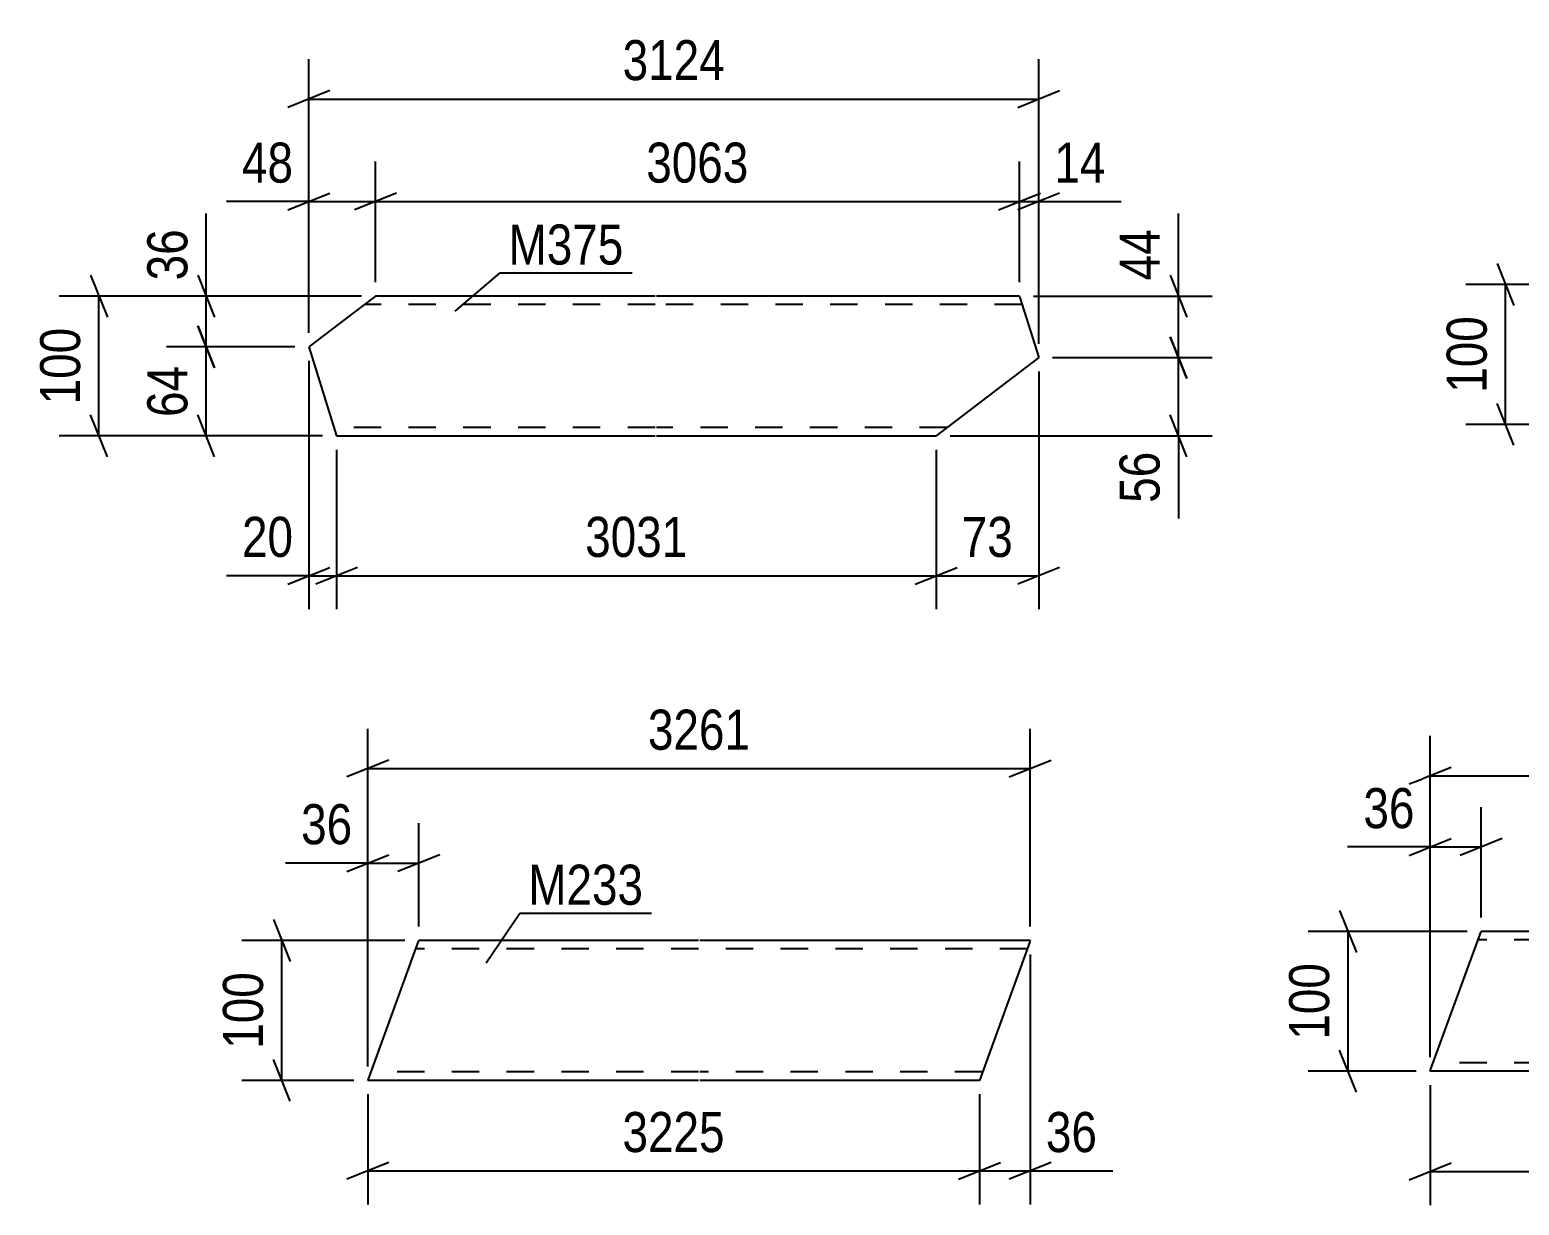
# Model space of a CAD drawing. Header units: millimetres. Extents: x 0 to 420, y -435 to 297.
# Drawn here: x 219 to 325.5, y 145.9 to 230 of the extents above; entities that cross this region are included whole.
import ezdxf

# ---------------------------------------------------------------- set-up
doc = ezdxf.new("R2010")
doc.units = ezdxf.units.MM
doc.linetypes.add('DXK_LINE_DOT2', pattern=[3.9198, 1.9599, -1.9599])
doc.styles.add('Arial Narrow', font='ARIALN.TTF', dxfattribs={"height": 0.2})

# ---------------------------------------------------------------- blocks, each defined once
blk = doc.blocks.new('Part-283123301-4020 - 4004')
at = {"color": 2, "linetype": 'Continuous'}
for p, q in [((243.19, 154.93), (246.8, 164.84)), ((266.8, 164.84), (246.8, 164.84)), ((290.54, 164.84), (266.9, 164.84)), ((290.5, 164.75), (286.9, 154.84)), ((290.54, 164.84), (290.5, 164.75)), ((243.16, 154.84), (243.19, 154.93)), ((266.8, 154.84), (243.16, 154.84)), ((286.9, 154.84), (266.9, 154.84))]:
    blk.add_line(p, q, dxfattribs=at)
at = {"color": 7, "linetype": 'DXK_LINE_DOT2'}
for p, q in [((266.8, 164.24), (246.58, 164.24)), ((290.32, 164.24), (266.9, 164.24)), ((243.37, 155.44), (243.39, 155.49)), ((266.8, 155.44), (243.37, 155.44)), ((287.11, 155.44), (266.9, 155.44)), ((287.11, 155.44), (287.13, 155.49))]:
    blk.add_line(p, q, dxfattribs=at)
blk = doc.blocks.new('Part-283123301-4145 - 4129')
at = {"color": 2, "linetype": 'Continuous'}
for p, q in [((319.18, 155.59), (322.79, 165.49)), ((342.79, 165.49), (322.79, 165.49)), ((366.53, 165.49), (342.89, 165.49)), ((366.49, 165.4), (362.89, 155.49)), ((366.53, 165.49), (366.49, 165.4)), ((319.15, 155.49), (319.18, 155.59)), ((342.79, 155.49), (319.15, 155.49)), ((362.89, 155.49), (342.89, 155.49))]:
    blk.add_line(p, q, dxfattribs=at)
at = {"color": 7, "linetype": 'DXK_LINE_DOT2'}
for p, q in [((342.79, 164.89), (322.57, 164.89)), ((366.31, 164.89), (342.89, 164.89)), ((319.37, 156.09), (319.38, 156.14)), ((342.79, 156.09), (319.37, 156.09)), ((363.11, 156.09), (342.89, 156.09)), ((363.11, 156.09), (363.12, 156.14))]:
    blk.add_line(p, q, dxfattribs=at)
blk = doc.blocks.new('Part-283123301-3785 - 3769')
at = {"color": 2, "linetype": 'Continuous'}
for p, q in [((243.7, 210.93), (242.12, 209.73)), ((263.7, 210.93), (243.7, 210.93)), ((289.77, 210.93), (263.8, 210.93)), ((289.77, 210.93), (289.8, 210.84)), ((289.8, 210.84), (291.14, 206.53)), ((242.12, 209.73), (238.93, 207.3)), ((238.93, 207.3), (240.92, 200.93)), ((291.14, 206.53), (283.8, 200.93)), ((240.92, 200.93), (263.7, 200.93)), ((263.8, 200.93), (283.8, 200.93))]:
    blk.add_line(p, q, dxfattribs=at)
at = {"color": 7, "linetype": 'DXK_LINE_DOT2'}
for p, q in [((243.7, 210.93), (242.72, 210.19)), ((263.7, 210.33), (242.91, 210.33)), ((289.95, 210.33), (263.8, 210.33)), ((263.7, 201.53), (240.73, 201.53)), ((284.58, 201.53), (263.8, 201.53))]:
    blk.add_line(p, q, dxfattribs=at)
blk = doc.blocks.new('StraightDimension-283123301-4040 - 4004')
at = {"color": 7, "linetype": 'Continuous'}
for p, q in [((290.54, 163.84), (290.54, 145.96)), ((286.9, 153.84), (286.9, 145.96)), ((285.4, 147.76), (288.4, 148.96)), ((286.9, 148.36), (290.54, 148.36)), ((292.04, 148.96), (289.04, 147.76)), ((290.54, 148.36), (296.44, 148.36)), ((290.54, 148.36), (296.44, 148.36))]:
    blk.add_line(p, q, dxfattribs=at)
at = {"color": 0}
blk.add_wipeout([(295.92, 149.11), (295.92, 153.31), (291.06, 153.31), (291.06, 149.11)], dxfattribs=at)
at = {"color": 3, "style": 'Arial Narrow'}
blk.add_text('36', height=2.863, dxfattribs=at).set_placement((291.66, 149.71))
blk = doc.blocks.new('StraightDimension-283123301-4023 - 4004')
at = {"color": 7, "linetype": 'Continuous'}
for p, q in [((243.16, 153.84), (243.16, 145.96)), ((286.9, 153.84), (286.9, 145.96)), ((244.66, 148.96), (241.66, 147.76)), ((243.16, 148.36), (286.9, 148.36)), ((285.4, 147.76), (288.4, 148.96))]:
    blk.add_line(p, q, dxfattribs=at)
at = {"color": 0}
blk.add_wipeout([(269.28, 149.11), (269.28, 153.31), (260.77, 153.31), (260.77, 149.11)], dxfattribs=at)
at = {"color": 3, "style": 'Arial Narrow'}
blk.add_text('3225', height=2.863, dxfattribs=at).set_placement((261.37, 149.71))
blk = doc.blocks.new('StraightDimension-283123301-4115 - 4004')
at = {"color": 7, "linetype": 'Continuous'}
for p, q in [((243.16, 155.84), (243.16, 179.99)), ((290.54, 165.84), (290.54, 179.99)), ((244.66, 177.74), (241.66, 176.54)), ((243.16, 177.14), (290.54, 177.14)), ((289.04, 176.54), (292.04, 177.74))]:
    blk.add_line(p, q, dxfattribs=at)
at = {"color": 0}
blk.add_wipeout([(271.1, 177.89), (271.1, 182.09), (262.59, 182.09), (262.59, 177.89)], dxfattribs=at)
at = {"color": 3, "style": 'Arial Narrow'}
blk.add_text('3261', height=2.863, dxfattribs=at).set_placement((263.19, 178.49))
blk = doc.blocks.new('StraightDimension-283123301-4058 - 4004')
at = {"color": 7, "linetype": 'Continuous'}
for p, q in [((243.16, 155.84), (243.16, 173.23)), ((246.8, 165.84), (246.8, 173.23)), ((241.66, 169.78), (244.66, 170.98)), ((248.3, 170.98), (245.3, 169.78)), ((243.16, 170.38), (237.25, 170.38)), ((243.16, 170.38), (237.25, 170.38)), ((243.16, 170.38), (246.8, 170.38))]:
    blk.add_line(p, q, dxfattribs=at)
at = {"color": 0}
blk.add_wipeout([(242.63, 171.13), (242.63, 175.33), (237.78, 175.33), (237.78, 171.13)], dxfattribs=at)
at = {"color": 3, "style": 'Arial Narrow'}
blk.add_text('36', height=2.863, dxfattribs=at).set_placement((238.38, 171.73))
blk = doc.blocks.new('StraightDimension-283123301-4093 - 4004')
at = {"color": 7, "linetype": 'Continuous'}
for p, q in [((236.4, 166.34), (237.6, 163.34)), ((245.8, 164.84), (234.15, 164.84)), ((237, 154.84), (237, 164.84)), ((237.6, 153.34), (236.4, 156.34)), ((242.16, 154.84), (234.15, 154.84))]:
    blk.add_line(p, q, dxfattribs=at)
at = {"color": 0}
blk.add_wipeout([(236.25, 163.18), (232.05, 163.18), (232.05, 156.5), (236.25, 156.5)], dxfattribs=at)
at = {"color": 3, "style": 'Arial Narrow'}
blk.add_text('100', height=2.863, rotation=90.0002, dxfattribs=at).set_placement((235.65, 157.1))
blk = doc.blocks.new('StraightDimension-283123301-4216 - 4129')
at = {"color": 7, "linetype": 'Continuous'}
for p, q in [((319.15, 154.49), (319.15, 145.91)), ((362.89, 154.49), (362.89, 145.91)), ((320.65, 148.91), (317.65, 147.71)), ((319.15, 148.31), (362.89, 148.31)), ((361.39, 147.71), (364.39, 148.91))]:
    blk.add_line(p, q, dxfattribs=at)
at = {"color": 0}
blk.add_wipeout([(345.27, 149.06), (345.27, 153.26), (336.76, 153.26), (336.76, 149.06)], dxfattribs=at)
at = {"color": 3, "style": 'Arial Narrow'}
blk.add_text('3172', height=2.863, dxfattribs=at).set_placement((337.36, 149.66))
blk = doc.blocks.new('StraightDimension-283123301-4181 - 4129')
at = {"color": 7, "linetype": 'Continuous'}
for p, q in [((319.15, 156.49), (319.15, 174.38)), ((322.79, 166.49), (322.79, 174.38)), ((317.65, 170.93), (320.65, 172.13)), ((324.29, 172.13), (321.29, 170.93)), ((319.15, 171.53), (313.24, 171.53)), ((319.15, 171.53), (313.24, 171.53)), ((319.15, 171.53), (322.79, 171.53))]:
    blk.add_line(p, q, dxfattribs=at)
at = {"color": 0}
blk.add_wipeout([(318.62, 172.28), (318.62, 176.48), (313.77, 176.48), (313.77, 172.28)], dxfattribs=at)
at = {"color": 3, "style": 'Arial Narrow'}
blk.add_text('36', height=2.863, dxfattribs=at).set_placement((314.37, 172.88))
blk = doc.blocks.new('StraightDimension-283123301-4148 - 4129')
at = {"color": 7, "linetype": 'Continuous'}
for p, q in [((319.15, 156.49), (319.15, 179.47)), ((366.53, 166.49), (366.53, 179.47)), ((320.65, 177.22), (317.65, 176.02)), ((365.03, 176.02), (368.03, 177.22)), ((319.15, 176.62), (366.53, 176.62))]:
    blk.add_line(p, q, dxfattribs=at)
at = {"color": 0}
blk.add_wipeout([(347.09, 177.37), (347.09, 181.57), (338.58, 181.57), (338.58, 177.37)], dxfattribs=at)
at = {"color": 3, "style": 'Arial Narrow'}
blk.add_text('3208', height=2.863, dxfattribs=at).set_placement((339.18, 177.97))
blk = doc.blocks.new('StraightDimension-283123301-4159 - 4129')
at = {"color": 7, "linetype": 'Continuous'}
for p, q in [((312.67, 166.99), (313.87, 163.99)), ((321.79, 165.49), (310.42, 165.49)), ((313.27, 155.49), (313.27, 165.49)), ((313.87, 153.99), (312.67, 156.99)), ((318.15, 155.49), (310.42, 155.49))]:
    blk.add_line(p, q, dxfattribs=at)
at = {"color": 0}
blk.add_wipeout([(312.52, 163.84), (308.32, 163.84), (308.32, 157.15), (312.52, 157.15)], dxfattribs=at)
at = {"color": 3, "style": 'Arial Narrow'}
blk.add_text('100', height=2.863, rotation=90.0002, dxfattribs=at).set_placement((311.92, 157.75))
blk = doc.blocks.new('StraightDimension-283123301-3966 - 3769')
at = {"color": 7, "linetype": 'Continuous'}
for p, q in [((291.14, 205.53), (291.14, 188.53)), ((283.8, 199.93), (283.8, 188.53)), ((282.3, 190.33), (285.3, 191.53)), ((283.8, 190.93), (291.14, 190.93)), ((292.64, 191.53), (289.64, 190.33))]:
    blk.add_line(p, q, dxfattribs=at)
at = {"color": 0}
blk.add_wipeout([(289.9, 191.68), (289.9, 195.88), (285.04, 195.88), (285.04, 191.68)], dxfattribs=at)
at = {"color": 3, "style": 'Arial Narrow'}
blk.add_text('73', height=2.863, dxfattribs=at).set_placement((285.64, 192.28))
blk = doc.blocks.new('StraightDimension-283123301-3825 - 3769')
at = {"color": 7, "linetype": 'Continuous'}
for p, q in [((301.14, 210.93), (301.14, 216.84)), ((301.14, 210.93), (301.14, 216.84)), ((300.54, 212.43), (301.74, 209.43)), ((290.77, 210.93), (303.54, 210.93)), ((301.14, 206.53), (301.14, 210.93)), ((301.74, 205.03), (300.54, 208.03)), ((292.14, 206.53), (303.54, 206.53))]:
    blk.add_line(p, q, dxfattribs=at)
at = {"color": 0}
blk.add_wipeout([(300.39, 216.31), (296.19, 216.31), (296.19, 211.46), (300.39, 211.46)], dxfattribs=at)
at = {"color": 3, "style": 'Arial Narrow'}
blk.add_text('44', height=2.863, rotation=90.0002, dxfattribs=at).set_placement((299.79, 212.06))
blk = doc.blocks.new('StraightDimension-283123301-3883 - 3769')
at = {"color": 7, "linetype": 'Continuous'}
for p, q in [((243.7, 211.93), (243.7, 220.55)), ((289.77, 211.93), (289.77, 220.55)), ((245.2, 218.3), (242.2, 217.1)), ((243.7, 217.7), (289.77, 217.7)), ((288.27, 217.1), (291.27, 218.3))]:
    blk.add_line(p, q, dxfattribs=at)
at = {"color": 0}
blk.add_wipeout([(270.99, 218.45), (270.99, 222.65), (262.47, 222.65), (262.47, 218.45)], dxfattribs=at)
at = {"color": 3, "style": 'Arial Narrow'}
blk.add_text('3063', height=2.863, dxfattribs=at).set_placement((263.07, 219.05))
blk = doc.blocks.new('StraightDimension-283123301-3788 - 3769')
at = {"color": 7, "linetype": 'Continuous'}
for p, q in [((238.93, 208.3), (238.93, 227.88)), ((291.14, 207.53), (291.14, 227.88)), ((240.43, 225.63), (237.43, 224.43)), ((238.93, 225.03), (291.14, 225.03)), ((289.64, 224.43), (292.64, 225.63))]:
    blk.add_line(p, q, dxfattribs=at)
at = {"color": 0}
blk.add_wipeout([(269.29, 225.78), (269.29, 229.98), (260.78, 229.98), (260.78, 225.78)], dxfattribs=at)
at = {"color": 3, "style": 'Arial Narrow'}
blk.add_text('3124', height=2.863, dxfattribs=at).set_placement((261.38, 226.38))
blk = doc.blocks.new('StraightDimension-283123301-3811 - 3769')
at = {"color": 7, "linetype": 'Continuous'}
for p, q in [((300.54, 208.03), (301.74, 205.03)), ((292.14, 206.53), (303.54, 206.53)), ((301.14, 200.93), (301.14, 206.53)), ((301.74, 199.43), (300.54, 202.43)), ((284.8, 200.93), (303.54, 200.93)), ((301.14, 200.93), (301.14, 195.03)), ((301.14, 200.93), (301.14, 195.03))]:
    blk.add_line(p, q, dxfattribs=at)
at = {"color": 0}
blk.add_wipeout([(300.39, 200.41), (296.19, 200.41), (296.19, 195.55), (300.39, 195.55)], dxfattribs=at)
at = {"color": 3, "style": 'Arial Narrow'}
blk.add_text('56', height=2.863, rotation=90.0002, dxfattribs=at).set_placement((299.79, 196.15))
blk = doc.blocks.new('StraightDimension-283123301-3840 - 3769')
at = {"color": 7, "linetype": 'Continuous'}
for p, q in [((230.99, 208.8), (232.19, 205.8)), ((237.93, 207.3), (228.74, 207.3)), ((231.59, 200.93), (231.59, 207.3)), ((232.19, 199.43), (230.99, 202.43)), ((239.92, 200.93), (228.74, 200.93))]:
    blk.add_line(p, q, dxfattribs=at)
at = {"color": 0}
blk.add_wipeout([(230.84, 206.55), (226.64, 206.55), (226.64, 201.69), (230.84, 201.69)], dxfattribs=at)
at = {"color": 3, "style": 'Arial Narrow'}
blk.add_text('64', height=2.863, rotation=90.0002, dxfattribs=at).set_placement((230.24, 202.29))
blk = doc.blocks.new('StraightDimension-283123301-3861 - 3769')
at = {"color": 7, "linetype": 'Continuous'}
for p, q in [((231.59, 210.93), (231.59, 216.84)), ((231.59, 210.93), (231.59, 216.84)), ((230.99, 212.43), (232.19, 209.43)), ((242.7, 210.93), (228.74, 210.93)), ((231.59, 207.3), (231.59, 210.93)), ((232.19, 205.8), (230.99, 208.8)), ((237.93, 207.3), (228.74, 207.3))]:
    blk.add_line(p, q, dxfattribs=at)
at = {"color": 0}
blk.add_wipeout([(230.84, 216.31), (226.64, 216.31), (226.64, 211.46), (230.84, 211.46)], dxfattribs=at)
at = {"color": 3, "style": 'Arial Narrow'}
blk.add_text('36', height=2.863, rotation=90.0002, dxfattribs=at).set_placement((230.24, 212.06))
blk = doc.blocks.new('StraightDimension-283123301-3907 - 3769')
at = {"color": 7, "linetype": 'Continuous'}
for p, q in [((238.93, 208.3), (238.93, 220.55)), ((243.7, 211.93), (243.7, 220.55)), ((238.93, 217.7), (233.03, 217.7)), ((238.93, 217.7), (233.03, 217.7)), ((237.43, 217.1), (240.43, 218.3)), ((238.93, 217.7), (243.7, 217.7)), ((245.2, 218.3), (242.2, 217.1))]:
    blk.add_line(p, q, dxfattribs=at)
at = {"color": 0}
blk.add_wipeout([(238.41, 218.45), (238.41, 222.65), (233.55, 222.65), (233.55, 218.45)], dxfattribs=at)
at = {"color": 3, "style": 'Arial Narrow'}
blk.add_text('48', height=2.863, dxfattribs=at).set_placement((234.15, 219.05))
blk = doc.blocks.new('StraightDimension-283123301-3924 - 3769')
at = {"color": 7, "linetype": 'Continuous'}
for p, q in [((289.77, 211.93), (289.77, 220.55)), ((291.14, 207.53), (291.14, 220.55)), ((288.27, 217.1), (291.27, 218.3)), ((292.64, 218.3), (289.64, 217.1)), ((289.77, 217.7), (291.14, 217.7)), ((291.14, 217.7), (297.05, 217.7)), ((291.14, 217.7), (297.05, 217.7))]:
    blk.add_line(p, q, dxfattribs=at)
at = {"color": 0}
blk.add_wipeout([(296.52, 218.45), (296.52, 222.65), (291.66, 222.65), (291.66, 218.45)], dxfattribs=at)
at = {"color": 3, "style": 'Arial Narrow'}
blk.add_text('14', height=2.863, dxfattribs=at).set_placement((292.26, 219.05))
blk = doc.blocks.new('StraightDimension-283123301-3942 - 3769')
at = {"color": 7, "linetype": 'Continuous'}
for p, q in [((240.92, 199.93), (240.92, 188.53)), ((283.8, 199.93), (283.8, 188.53)), ((242.42, 191.53), (239.42, 190.33)), ((240.92, 190.93), (283.8, 190.93)), ((282.3, 190.33), (285.3, 191.53))]:
    blk.add_line(p, q, dxfattribs=at)
at = {"color": 0}
blk.add_wipeout([(266.61, 191.68), (266.61, 195.88), (258.1, 195.88), (258.1, 191.68)], dxfattribs=at)
at = {"color": 3, "style": 'Arial Narrow'}
blk.add_text('3031', height=2.863, dxfattribs=at).set_placement((258.7, 192.28))
blk = doc.blocks.new('StraightDimension-283123301-3983 - 3769')
at = {"color": 7, "linetype": 'Continuous'}
for p, q in [((238.93, 206.3), (238.93, 188.53)), ((240.92, 199.93), (240.92, 188.53)), ((238.93, 190.93), (233.03, 190.93)), ((238.93, 190.93), (233.03, 190.93)), ((237.43, 190.33), (240.43, 191.53)), ((238.93, 190.93), (240.92, 190.93)), ((242.42, 191.53), (239.42, 190.33))]:
    blk.add_line(p, q, dxfattribs=at)
at = {"color": 0}
blk.add_wipeout([(238.41, 191.68), (238.41, 195.88), (233.55, 195.88), (233.55, 191.68)], dxfattribs=at)
at = {"color": 3, "style": 'Arial Narrow'}
blk.add_text('20', height=2.863, dxfattribs=at).set_placement((234.15, 192.28))
blk = doc.blocks.new('StraightDimension-283123301-16626 - 3769')
at = {"color": 7, "linetype": 'Continuous'}
for p, q in [((223.32, 212.43), (224.52, 209.43)), ((242.7, 210.93), (221.07, 210.93)), ((223.92, 200.93), (223.92, 210.93)), ((224.52, 199.43), (223.32, 202.43)), ((239.92, 200.93), (221.07, 200.93))]:
    blk.add_line(p, q, dxfattribs=at)
at = {"color": 0}
blk.add_wipeout([(223.17, 209.28), (218.97, 209.28), (218.97, 202.59), (223.17, 202.59)], dxfattribs=at)
at = {"color": 3, "style": 'Arial Narrow'}
blk.add_text('100', height=2.863, rotation=90.0002, dxfattribs=at).set_placement((222.57, 203.19))
blk = doc.blocks.new('StraightDimension-283123301-16650 - 3522')
at = {"color": 7, "linetype": 'Continuous'}
for p, q in [((323.94, 213.26), (325.14, 210.26)), ((345.8, 211.76), (321.69, 211.76)), ((324.54, 201.76), (324.54, 211.76)), ((325.14, 200.26), (323.94, 203.26)), ((337.79, 201.76), (321.69, 201.76))]:
    blk.add_line(p, q, dxfattribs=at)
at = {"color": 0}
blk.add_wipeout([(323.79, 210.1), (319.59, 210.1), (319.59, 203.42), (323.79, 203.42)], dxfattribs=at)
at = {"color": 3, "style": 'Arial Narrow'}
blk.add_text('100', height=2.863, rotation=90.0002, dxfattribs=at).set_placement((323.19, 204.02))
blk = doc.blocks.new('Mark-283123301-4016 - 4004')
at = {"color": 30, "linetype": 'Continuous'}
for p, q in [((251.62, 163.25), (254.03, 166.8)), ((254.03, 166.8), (263.45, 166.8))]:
    blk.add_line(p, q, dxfattribs=at)
at = {"color": 0}
blk.add_wipeout([(262.85, 167.4), (262.85, 170.4), (254.63, 170.4), (254.63, 167.4)], dxfattribs=at)
blk.add_wipeout([(262.85, 167.4), (262.85, 170.4), (254.63, 170.4), (254.63, 167.4)], dxfattribs=at)
at = {"color": 3, "style": 'Arial Narrow'}
blk.add_text('M233', height=2.863, dxfattribs=at).set_placement((254.63, 167.4))
blk = doc.blocks.new('Mark-283123301-3781 - 3769')
at = {"color": 30, "linetype": 'Continuous'}
for p, q in [((249.39, 209.86), (252.62, 212.59)), ((252.62, 212.59), (262.05, 212.59))]:
    blk.add_line(p, q, dxfattribs=at)
at = {"color": 0}
blk.add_wipeout([(261.45, 213.19), (261.45, 216.19), (253.22, 216.19), (253.22, 213.19)], dxfattribs=at)
blk.add_wipeout([(261.45, 213.19), (261.45, 216.19), (253.22, 216.19), (253.22, 213.19)], dxfattribs=at)
at = {"color": 3, "style": 'Arial Narrow'}
blk.add_text('M375', height=2.863, dxfattribs=at).set_placement((253.22, 213.19))

msp = doc.modelspace()

# ---------------------------------------------------------------- block references
for name in ['StraightDimension-283123301-16650 - 3522', 'Part-283123301-3785 - 3769', 'Part-283123301-4145 - 4129', 'Part-283123301-4020 - 4004', 'StraightDimension-283123301-4216 - 4129']:
    msp.add_blockref(name, (0, 0))

# ---------------------------------------------------------------- next in the draw order: block references
for name in ['StraightDimension-283123301-3966 - 3769', 'StraightDimension-283123301-4181 - 4129', 'StraightDimension-283123301-4040 - 4004']:
    msp.add_blockref(name, (0, 0))

# ---------------------------------------------------------------- next in the draw order: block references
for name in ['StraightDimension-283123301-3825 - 3769', 'StraightDimension-283123301-4115 - 4004', 'StraightDimension-283123301-4148 - 4129', 'StraightDimension-283123301-4023 - 4004']:
    msp.add_blockref(name, (0, 0))

# ---------------------------------------------------------------- next in the draw order: block references
for name in ['StraightDimension-283123301-3883 - 3769', 'StraightDimension-283123301-4058 - 4004', 'Mark-283123301-4016 - 4004', 'StraightDimension-283123301-4159 - 4129']:
    msp.add_blockref(name, (0, 0))

# ---------------------------------------------------------------- next in the draw order: block references
for name in ['StraightDimension-283123301-3788 - 3769', 'StraightDimension-283123301-4093 - 4004']:
    msp.add_blockref(name, (0, 0))

# ---------------------------------------------------------------- next in the draw order: block references
for name in ['Mark-283123301-3781 - 3769', 'StraightDimension-283123301-3840 - 3769', 'StraightDimension-283123301-3811 - 3769']:
    msp.add_blockref(name, (0, 0))

# ---------------------------------------------------------------- next in the draw order: block references
for name in ['StraightDimension-283123301-3924 - 3769', 'StraightDimension-283123301-3861 - 3769', 'StraightDimension-283123301-3942 - 3769']:
    msp.add_blockref(name, (0, 0))

# ---------------------------------------------------------------- next in the draw order: block references
for name in ['StraightDimension-283123301-3907 - 3769', 'StraightDimension-283123301-3983 - 3769']:
    msp.add_blockref(name, (0, 0))

# ---------------------------------------------------------------- next in the draw order: block references
msp.add_blockref('StraightDimension-283123301-16626 - 3769', (0, 0))

doc.saveas('drawing.dxf')
